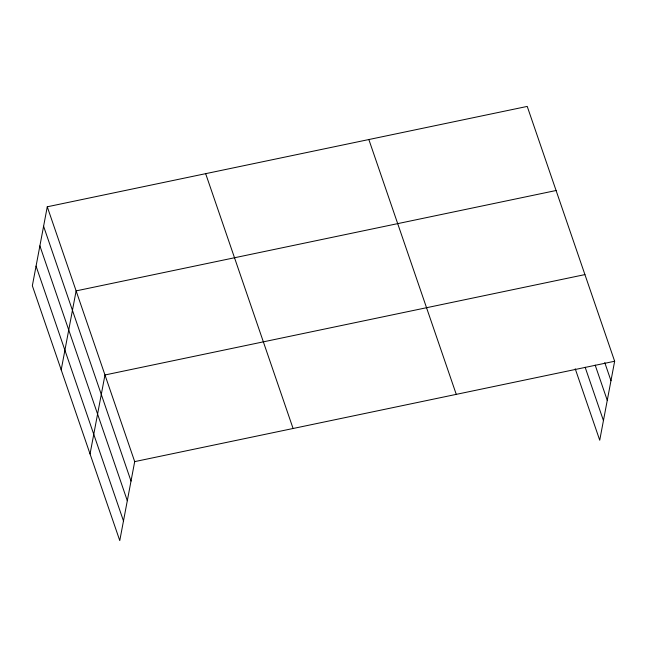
<?xml version="1.0" encoding="UTF-8"?>
<svg xmlns="http://www.w3.org/2000/svg" width="647" height="647" viewBox="0 0 647 647"><rect width="100%" height="100%" fill="white"/><g stroke="black" fill="none" stroke-linecap="round" stroke-linejoin="round"><path stroke-width="0.97" d="M47.271 206.789L32.35 285.756L119.768 540.585L134.697 461.618L47.271 206.789L527.232 106.415L614.65 361.244L599.729 440.211L575.232 368.806M61.198 369.849L76.12 290.883L556.08 190.509M90.046 453.943L104.968 374.977L584.928 274.595M134.697 461.618L614.65 361.244M604.767 362.611L610.97 380.703M595.175 365.11L607.266 400.339M585.147 367.253L603.441 420.574M368.847 139.534L456.264 394.363M205.657 173.663L293.083 428.492M43.592 226.248L131.017 481.077M39.888 245.884L127.305 500.713M36.062 266.119L123.48 520.948"/></g></svg>
